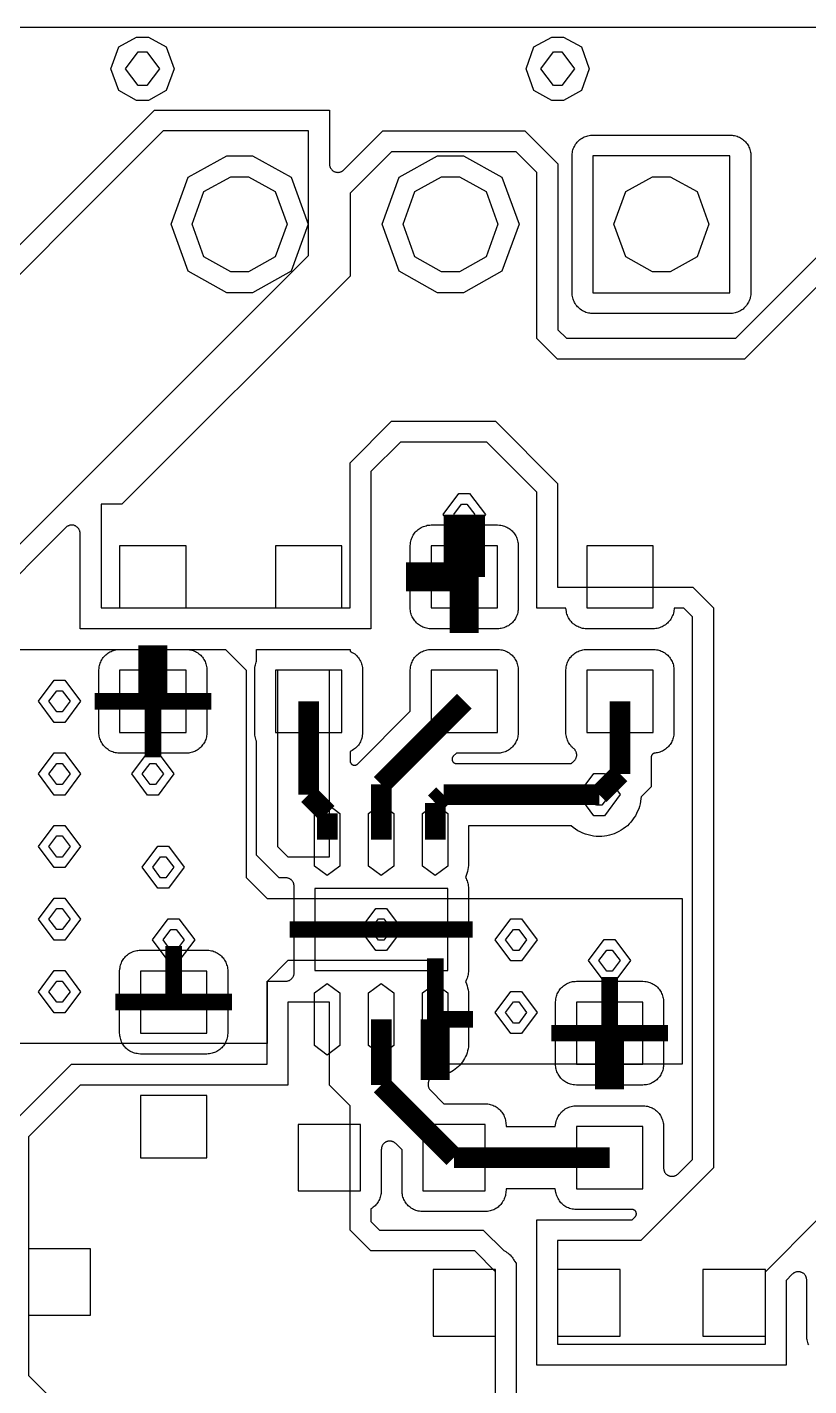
# Model space of a CAD drawing. Extents: x -0.15 to 4.85, y -1.33 to 3.4.
# Drawn here: x 2.898 to 3.269, y 2.052 to 2.697 of the extents above; entities that cross this region are included whole.
import ezdxf

# ---------------------------------------------------------------- set-up
doc = ezdxf.new("R2010")
doc.units = 0
doc.layers.get('0').update_dxf_attribs({"linetype": 'CONTINUOUS'})

msp = doc.modelspace()

# ---------------------------------------------------------------- linework, layer by layer
at = {"color": 0}
for points in [[(1.81903, 2.69688), (4.68501, 2.69688), (4.68501, 0.019677), (0.019705, 0.019677)], [(2.85022, 2.54925), (2.9585, 2.65753), (3.0414, 2.65753), (3.0414, 2.63199), (3.0414, 2.63165), (3.0414, 2.63139), (3.04146, 2.63117), (3.04151, 2.63094), (3.04162, 2.63068), (3.04168, 2.63046), (3.04179, 2.63025), (3.04189, 2.63003), (3.04206, 2.62981), (3.04217, 2.6296), (3.04233, 2.62943), (3.04249, 2.62921), (3.04265, 2.62906), (3.04288, 2.62889), (3.04303, 2.62872), (3.04325, 2.62861), (3.04347, 2.62846), (3.04368, 2.62835), (3.0439, 2.62829), (3.04413, 2.62818), (3.04439, 2.62813), (3.04461, 2.62807), (3.04488, 2.62801), (3.0451, 2.62801), (3.04536, 2.62797), (3.04558, 2.62797), (3.04586, 2.62801), (3.04607, 2.62801), (3.04635, 2.62807), (3.04656, 2.62818), (3.04678, 2.62824), (3.04704, 2.62835), (3.04726, 2.62846), (3.04749, 2.62857), (3.04764, 2.62867), (3.04786, 2.62883), (3.04808, 2.629), (3.04824, 2.62917), (3.06674, 2.64767), (3.13401, 2.64767), (3.14964, 2.63204), (3.14964, 2.55332), (3.15371, 2.54925), (3.23411, 2.54925), (3.34235, 2.65753)], [(3.34647, 2.64767), (3.23818, 2.53938), (3.14958, 2.53938), (3.13976, 2.54919), (3.13976, 2.62797), (3.12994, 2.63779), (3.07086, 2.63779), (3.07086, 2.63779), (3.05117, 2.6181), (3.05117, 2.57876), (2.94293, 2.47047), (2.93306, 2.47047), (2.93306, 2.42126), (3.05117, 2.42126), (3.05117, 2.49017), (3.07086, 2.50986), (3.12007, 2.50986), (3.14958, 2.48029), (3.14958, 2.43108), (3.21361, 2.43108), (3.22343, 2.42126), (3.22343, 2.15553), (3.18897, 2.12107), (3.14958, 2.12107), (3.14958, 2.07188), (3.24806, 2.07188), (3.24806, 2.10632), (3.27264, 2.1309)], [(2.88874, 2.17435), (2.91913, 2.20479), (3.01178, 2.20479), (3.01178, 2.24412), (3.02063, 2.24412), (3.0209, 2.24418), (3.02117, 2.24418), (3.02139, 2.24424), (3.02165, 2.24429), (3.02187, 2.24433), (3.02215, 2.24444), (3.02236, 2.24456), (3.02258, 2.24467), (3.02279, 2.24478), (3.02301, 2.24493), (3.02324, 2.2451), (3.02339, 2.24526), (3.02356, 2.24543), (3.02372, 2.24564), (3.02389, 2.24586), (3.02404, 2.24603), (3.02415, 2.24624), (3.02426, 2.24651), (3.02438, 2.24672), (3.02443, 2.24694), (3.02453, 2.24722), (3.02458, 2.24743), (3.02458, 2.24771), (3.02464, 2.24797), (3.02464, 2.24819), (3.02464, 2.24846), (3.02458, 2.24863), (3.02458, 2.24885), (3.02458, 2.249), (3.02458, 2.24917), (3.02458, 2.28824), (3.02458, 2.28839), (3.02458, 2.28861), (3.02458, 2.28878), (3.02464, 2.28893), (3.02464, 2.28921), (3.02464, 2.28947), (3.02458, 2.28975), (3.02453, 2.28997), (3.02447, 2.29024), (3.02443, 2.29046), (3.02438, 2.29072), (3.02426, 2.29094), (3.02415, 2.29117), (3.02399, 2.29138), (3.02389, 2.2916), (3.02372, 2.29181), (3.02356, 2.29197), (3.02339, 2.29214), (3.02318, 2.29236), (3.02296, 2.29246), (3.02279, 2.29263), (3.02258, 2.29274), (3.02231, 2.2929), (3.0221, 2.29294), (3.02187, 2.29306), (3.0216, 2.29311), (3.02139, 2.29317), (3.02111, 2.29322), (3.0209, 2.29322), (3.02063, 2.29328), (3.01753, 2.29328), (3.00685, 2.30396), (3.00685, 2.358), (3.00668, 2.35833), (3.00642, 2.35903), (3.00625, 2.35963), (3.00608, 2.36028), (3.00597, 2.36088), (3.00593, 2.36153), (3.00593, 2.36218), (3.00593, 2.39175), (3.00593, 2.39246), (3.00597, 2.3931), (3.00608, 2.39375), (3.00625, 2.39435), (3.00647, 2.395), (3.00668, 2.3956), (3.00685, 2.39597), (3.00685, 2.40163), (3.05122, 2.40163), (3.05122, 2.40081), (3.05221, 2.40021), (3.05285, 2.39983), (3.05335, 2.39944), (3.05383, 2.39907), (3.05432, 2.39858), (3.05469, 2.39815), (3.05514, 2.39767), (3.05546, 2.39711), (3.05583, 2.39657), (3.05611, 2.39603), (3.05638, 2.39543), (3.0566, 2.39483), (3.05676, 2.39424), (3.05692, 2.39364), (3.05703, 2.393), (3.05708, 2.39235), (3.05708, 2.39175), (3.05708, 2.36218), (3.05708, 2.36147), (3.05697, 2.36082), (3.05688, 2.36022), (3.05676, 2.35957), (3.05654, 2.35897), (3.05632, 2.35837), (3.05606, 2.35783), (3.05578, 2.35724), (3.0554, 2.35669), (3.05508, 2.35621), (3.05464, 2.35572), (3.05421, 2.35524), (3.05378, 2.35481), (3.05329, 2.35442), (3.05275, 2.35404), (3.05221, 2.35371), (3.05122, 2.35313), (3.05122, 2.34861), (3.05122, 2.34846), (3.05122, 2.34835), (3.05128, 2.34818), (3.05128, 2.34807), (3.05133, 2.34796), (3.05139, 2.34786), (3.05144, 2.34775), (3.0515, 2.34764), (3.05156, 2.34753), (3.05161, 2.34742), (3.05171, 2.34732), (3.05176, 2.34726), (3.05188, 2.34715), (3.05199, 2.34704), (3.05204, 2.34699), (3.05215, 2.34693), (3.05225, 2.34688), (3.05236, 2.34682), (3.05247, 2.34676), (3.05258, 2.34672), (3.05275, 2.34667), (3.05285, 2.34667), (3.05296, 2.34661), (3.05307, 2.34661), (3.05324, 2.34661), (3.05335, 2.34661), (3.05344, 2.34661), (3.05356, 2.34667), (3.05372, 2.34667), (3.05383, 2.34672), (3.05394, 2.34672), (3.05404, 2.34676), (3.05415, 2.34682), (3.05426, 2.34688), (3.05437, 2.34699), (3.05449, 2.34704), (3.05458, 2.3471), (3.05464, 2.34721), (3.07971, 2.37226), (3.07971, 2.39175), (3.07976, 2.39272), (3.07982, 2.39332), (3.07999, 2.39392), (3.08008, 2.39446), (3.08031, 2.39506), (3.08053, 2.3956), (3.08079, 2.39614), (3.08107, 2.39668), (3.08139, 2.39722), (3.08172, 2.39771), (3.0821, 2.39815), (3.08253, 2.39864), (3.08296, 2.39901), (3.0834, 2.3994), (3.08389, 2.39978), (3.08437, 2.4001), (3.08492, 2.40043), (3.08546, 2.40069), (3.086, 2.40092), (3.0866, 2.40114), (3.08719, 2.40129), (3.08774, 2.4014), (3.08833, 2.40151), (3.08899, 2.40157), (3.08958, 2.40157), (3.12106, 2.40157), (3.12203, 2.40151), (3.12262, 2.40146), (3.12322, 2.40135), (3.12382, 2.40118), (3.12436, 2.40103), (3.12496, 2.40081), (3.1255, 2.40054), (3.12604, 2.40026), (3.12653, 2.39994), (3.12701, 2.39956), (3.1275, 2.39918), (3.12794, 2.39881), (3.12837, 2.39836), (3.12875, 2.39788), (3.12914, 2.39739), (3.12946, 2.3969), (3.12974, 2.39636), (3.13, 2.39582), (3.13028, 2.39528), (3.13043, 2.39474), (3.1306, 2.39414), (3.13076, 2.39354), (3.13082, 2.39294), (3.13088, 2.39235), (3.13093, 2.39175), (3.13093, 2.36218), (3.13088, 2.36125), (3.13076, 2.36065), (3.13065, 2.36007), (3.13054, 2.35947), (3.13033, 2.35888), (3.13011, 2.35833), (3.12983, 2.35778), (3.12957, 2.35724), (3.12924, 2.35675), (3.12892, 2.35626), (3.12854, 2.35578), (3.1281, 2.35535), (3.12767, 2.3549), (3.12724, 2.35453), (3.12675, 2.35415), (3.12621, 2.35382), (3.12572, 2.3535), (3.12517, 2.35322), (3.12463, 2.35301), (3.12403, 2.35279), (3.12343, 2.35263), (3.12285, 2.35253), (3.12225, 2.35242), (3.12165, 2.35236), (3.12106, 2.35236), (3.10157, 2.35236), (3.10011, 2.35089), (3.1, 2.35074), (3.09994, 2.35068), (3.09983, 2.35057), (3.09978, 2.35046), (3.09972, 2.35035), (3.09968, 2.35024), (3.09963, 2.35014), (3.09963, 2.34997), (3.09957, 2.34986), (3.09957, 2.34975), (3.09951, 2.34965), (3.09951, 2.34949), (3.09951, 2.34938), (3.09951, 2.34926), (3.09957, 2.34915), (3.09957, 2.349), (3.09963, 2.34889), (3.09963, 2.34878), (3.09968, 2.34867), (3.09972, 2.34856), (3.09978, 2.34846), (3.09983, 2.34835), (3.09994, 2.34824), (3.1, 2.34813), (3.10011, 2.34807), (3.10017, 2.34796), (3.10028, 2.34792), (3.10038, 2.34781), (3.10049, 2.34775), (3.1006, 2.34769), (3.10071, 2.34764), (3.10082, 2.34758), (3.10092, 2.34753), (3.10103, 2.34753), (3.10114, 2.34747), (3.10131, 2.34747), (3.10142, 2.34747), (3.10151, 2.34742), (3.15604, 2.34742), (3.15632, 2.34769), (3.15653, 2.34792), (3.15681, 2.34813), (3.15707, 2.34835), (3.15729, 2.3485), (3.15746, 2.34867), (3.15761, 2.34889), (3.15778, 2.34906), (3.15794, 2.34926), (3.15806, 2.34949), (3.15815, 2.34969), (3.15826, 2.34992), (3.15838, 2.35014), (3.15843, 2.35035), (3.15849, 2.35062), (3.15854, 2.35083), (3.1586, 2.35111), (3.1586, 2.35133), (3.1586, 2.3516), (3.1586, 2.35182), (3.15854, 2.35208), (3.15854, 2.35231), (3.15849, 2.35257), (3.15838, 2.35279), (3.15832, 2.35301), (3.15821, 2.35322), (3.15811, 2.35344), (3.15794, 2.35367), (3.15783, 2.35388), (3.15767, 2.35404), (3.15751, 2.35426), (3.15735, 2.35442), (3.15713, 2.35458), (3.15664, 2.35501), (3.15621, 2.35544), (3.15578, 2.35594), (3.15539, 2.35643), (3.15507, 2.35692), (3.15474, 2.35746), (3.15447, 2.358), (3.15425, 2.3586), (3.15404, 2.35914), (3.15382, 2.35974), (3.15371, 2.36033), (3.1536, 2.36099), (3.15354, 2.36158), (3.15354, 2.36218), (3.15354, 2.39175), (3.1536, 2.39272), (3.15365, 2.39332), (3.15376, 2.39392), (3.15393, 2.39446), (3.1541, 2.39506), (3.15431, 2.3956), (3.15458, 2.39614), (3.15485, 2.39668), (3.15518, 2.39722), (3.15556, 2.39771), (3.15593, 2.39815), (3.15632, 2.39864), (3.15675, 2.39901), (3.15724, 2.3994), (3.15772, 2.39978), (3.15821, 2.4001), (3.15875, 2.40043), (3.15931, 2.40069), (3.15985, 2.40092), (3.16039, 2.40114), (3.16099, 2.40129), (3.16158, 2.4014), (3.16218, 2.40151), (3.16278, 2.40157), (3.16336, 2.40157), (3.19489, 2.40157), (3.19586, 2.40151), (3.19646, 2.40146), (3.19706, 2.40135), (3.1976, 2.40118), (3.19819, 2.40103), (3.19874, 2.40081), (3.19928, 2.40054), (3.19982, 2.40026), (3.20038, 2.39994), (3.20086, 2.39956), (3.20129, 2.39918), (3.20178, 2.39881), (3.20215, 2.39836), (3.2026, 2.39788), (3.20292, 2.39739), (3.20325, 2.3969), (3.20357, 2.39636), (3.20385, 2.39582), (3.20406, 2.39528), (3.20428, 2.39474), (3.20444, 2.39414), (3.20454, 2.39354), (3.20465, 2.39294), (3.20471, 2.39235), (3.20471, 2.39175), (3.20471, 2.36218), (3.20471, 2.36147), (3.20465, 2.36088), (3.20454, 2.36028), (3.20439, 2.35968), (3.20422, 2.35914), (3.204, 2.35854), (3.20379, 2.358), (3.20351, 2.35746), (3.20319, 2.35697), (3.20286, 2.35643), (3.20249, 2.356), (3.20211, 2.3555), (3.20167, 2.35507), (3.20124, 2.35469), (3.20075, 2.35431), (3.20026, 2.35393), (3.19978, 2.35367), (3.19924, 2.35333), (3.19868, 2.35313), (3.19808, 2.3529), (3.1975, 2.35274), (3.19694, 2.35257), (3.19635, 2.35247), (3.19576, 2.35242), (3.1956, 2.35236), (3.19549, 2.35236), (3.19538, 2.35231), (3.19521, 2.35225), (3.19511, 2.35225), (3.195, 2.35219), (3.19489, 2.35214), (3.19478, 2.35203), (3.19467, 2.35197), (3.19461, 2.35193), (3.19451, 2.35182), (3.1944, 2.35176), (3.19435, 2.35165), (3.19429, 2.35154), (3.19418, 2.35143), (3.19413, 2.35133), (3.19407, 2.35122), (3.19403, 2.35111), (3.19403, 2.351), (3.19397, 2.35089), (3.19392, 2.35074), (3.19392, 2.35062), (3.19392, 2.35051), (3.19392, 2.3504), (3.19392, 2.3364), (3.18914, 2.33164), (3.18908, 2.33087), (3.18886, 2.32951), (3.18865, 2.32832), (3.18838, 2.32712), (3.188, 2.32599), (3.18751, 2.32485), (3.18703, 2.32376), (3.18643, 2.32268), (3.18578, 2.32165), (3.18507, 2.32068), (3.18431, 2.31969), (3.1835, 2.31883), (3.18263, 2.31796), (3.18171, 2.31721), (3.18072, 2.31644), (3.17969, 2.31579), (3.17867, 2.31519), (3.17758, 2.31465), (3.17644, 2.31417), (3.17531, 2.31374), (3.17411, 2.3134), (3.17292, 2.31319), (3.17172, 2.31297), (3.17053, 2.31286), (3.16928, 2.31281), (3.16788, 2.31286), (3.16657, 2.31303), (3.16526, 2.31324), (3.16401, 2.31357), (3.16278, 2.31394), (3.16153, 2.31437), (3.16033, 2.31497), (3.15919, 2.31557), (3.15811, 2.31628), (3.15701, 2.31704), (3.15604, 2.3179), (3.10738, 2.3179), (3.10738, 2.30028), (3.10732, 2.29914), (3.10722, 2.29815), (3.10706, 2.29718), (3.10683, 2.29621), (3.10657, 2.29524), (3.10624, 2.29431), (3.10581, 2.29339), (3.10613, 2.29285), (3.1064, 2.29231), (3.10663, 2.29176), (3.10683, 2.29117), (3.107, 2.29063), (3.10711, 2.29003), (3.10722, 2.28943), (3.10726, 2.28883), (3.10726, 2.28818), (3.10726, 2.24922), (3.10726, 2.24857), (3.10722, 2.24797), (3.10711, 2.24738), (3.107, 2.24678), (3.10683, 2.24618), (3.10663, 2.24558), (3.1064, 2.24504), (3.10613, 2.2445), (3.10581, 2.24401), (3.10629, 2.24293), (3.10663, 2.24201), (3.10689, 2.24103), (3.10711, 2.24011), (3.10726, 2.23908), (3.10732, 2.2381), (3.10738, 2.23712), (3.10738, 2.2151), (3.10732, 2.21401), (3.10726, 2.21304), (3.10711, 2.21211), (3.10689, 2.21114), (3.10663, 2.21021), (3.10629, 2.20929), (3.10592, 2.20843), (3.10549, 2.20756), (3.10493, 2.20669), (3.10439, 2.20587), (3.10385, 2.20511), (3.10319, 2.20436), (3.1025, 2.20371), (3.10179, 2.20306), (3.10103, 2.2024), (3.10022, 2.20186), (3.0994, 2.20137), (3.09854, 2.20089), (3.09767, 2.2005), (3.09675, 2.20012), (3.09582, 2.19985), (3.0949, 2.19964), (3.09392, 2.19947), (3.09294, 2.19931), (3.09203, 2.19925), (3.09154, 2.19919), (3.09132, 2.19919), (3.0911, 2.19915), (3.09083, 2.19904), (3.09061, 2.19899), (3.0904, 2.19888), (3.09018, 2.19876), (3.08996, 2.19861), (3.08975, 2.1985), (3.08958, 2.19833), (3.08936, 2.19817), (3.08921, 2.19801), (3.08904, 2.19779), (3.08888, 2.19763), (3.08876, 2.19742), (3.08861, 2.19719), (3.0885, 2.19697), (3.08839, 2.19676), (3.08833, 2.19654), (3.08828, 2.19628), (3.08822, 2.19606), (3.08817, 2.19578), (3.08813, 2.19557), (3.08813, 2.19529), (3.08813, 2.19508), (3.08817, 2.19481), (3.08817, 2.19458), (3.08822, 2.19432), (3.08828, 2.1941), (3.08839, 2.19389), (3.08844, 2.19361), (3.08856, 2.1934), (3.08871, 2.19318), (3.08882, 2.19296), (3.08899, 2.19281), (3.08915, 2.19258), (3.08931, 2.19242), (3.09565, 2.18601), (3.11514, 2.18601), (3.11585, 2.18601), (3.11649, 2.18596), (3.11708, 2.18586), (3.11764, 2.18569), (3.11822, 2.18553), (3.11882, 2.18531), (3.11938, 2.1851), (3.11992, 2.18482), (3.1204, 2.1845), (3.12094, 2.18417), (3.12138, 2.18379), (3.12186, 2.18342), (3.12229, 2.18299), (3.12268, 2.18254), (3.12306, 2.18206), (3.12339, 2.18157), (3.12371, 2.18103), (3.12399, 2.18054), (3.12425, 2.17994), (3.12447, 2.1794), (3.12463, 2.17881), (3.12479, 2.17821), (3.1249, 2.17767), (3.12496, 2.17707), (3.12513, 2.17522), (3.14844, 2.17522), (3.14878, 2.17685), (3.14893, 2.17761), (3.1491, 2.17821), (3.14932, 2.17881), (3.14953, 2.1794), (3.14981, 2.17994), (3.15013, 2.18049), (3.15051, 2.18097), (3.15089, 2.18146), (3.15126, 2.18194), (3.15171, 2.18239), (3.15219, 2.18276), (3.15268, 2.18314), (3.15317, 2.18353), (3.15371, 2.18385), (3.15425, 2.18413), (3.15485, 2.18433), (3.15539, 2.18456), (3.15599, 2.18472), (3.15664, 2.18488), (3.15724, 2.18499), (3.15783, 2.18504), (3.15849, 2.18504), (3.18996, 2.18504), (3.19093, 2.18499), (3.19153, 2.18493), (3.19212, 2.18482), (3.19272, 2.18467), (3.19326, 2.18444), (3.19386, 2.18422), (3.1944, 2.18401), (3.19494, 2.18368), (3.19543, 2.18342), (3.19592, 2.18303), (3.1964, 2.18265), (3.19685, 2.18222), (3.19728, 2.18179), (3.19765, 2.18135), (3.19804, 2.18086), (3.19836, 2.18038), (3.19864, 2.17983), (3.1989, 2.17929), (3.19918, 2.17875), (3.19933, 2.17815), (3.1995, 2.17761), (3.19967, 2.17701), (3.19972, 2.17642), (3.19978, 2.17582), (3.19982, 2.17522), (3.19982, 2.15558), (3.19982, 2.15525), (3.19988, 2.15499), (3.19988, 2.15476), (3.19993, 2.1545), (3.20004, 2.15428), (3.2001, 2.15406), (3.20021, 2.15385), (3.20032, 2.15357), (3.20047, 2.15342), (3.20058, 2.15319), (3.20075, 2.15297), (3.20092, 2.15282), (3.20107, 2.15265), (3.20129, 2.15249), (3.20146, 2.15232), (3.20167, 2.15217), (3.20189, 2.15206), (3.20211, 2.15194), (3.20232, 2.15183), (3.20254, 2.15178), (3.20281, 2.15168), (3.20303, 2.15163), (3.20329, 2.15163), (3.20351, 2.15157), (3.20379, 2.15157), (3.204, 2.15157), (3.20428, 2.15157), (3.20449, 2.15163), (3.20476, 2.15168), (3.20499, 2.15174), (3.20519, 2.15183), (3.20547, 2.15189), (3.20568, 2.152), (3.2059, 2.15217), (3.20607, 2.15228), (3.20628, 2.15243), (3.2065, 2.1526), (3.20667, 2.15276), (3.21356, 2.1596), (3.21356, 2.41714), (3.20949, 2.42121), (3.20488, 2.42121), (3.2046, 2.41953), (3.20444, 2.41882), (3.20428, 2.41822), (3.20406, 2.41763), (3.20379, 2.41708), (3.20351, 2.41654), (3.20319, 2.416), (3.20286, 2.41546), (3.20249, 2.41497), (3.20206, 2.41453), (3.20161, 2.4141), (3.20118, 2.41367), (3.20069, 2.41329), (3.20015, 2.41296), (3.19961, 2.41264), (3.19907, 2.41236), (3.19853, 2.4121), (3.19793, 2.41188), (3.19733, 2.41171), (3.19674, 2.4116), (3.19614, 2.4115), (3.19549, 2.41144), (3.19489, 2.41139), (3.16336, 2.41139), (3.16261, 2.41144), (3.16201, 2.4115), (3.16142, 2.4116), (3.16082, 2.41176), (3.16022, 2.41193), (3.15962, 2.41215), (3.15908, 2.41242), (3.15854, 2.41269), (3.158, 2.41301), (3.15751, 2.41339), (3.15701, 2.41378), (3.15653, 2.41415), (3.1561, 2.41464), (3.15572, 2.41507), (3.15533, 2.41557), (3.15501, 2.41611), (3.15468, 2.41665), (3.15442, 2.41719), (3.15419, 2.41779), (3.15399, 2.41833), (3.15382, 2.41893), (3.15371, 2.41953), (3.15339, 2.42121), (3.13971, 2.42121), (3.13971, 2.47622), (3.116, 2.49993), (3.07499, 2.49993), (3.06104, 2.48604), (3.06104, 2.41139), (2.92319, 2.41139), (2.92319, 2.45658), (2.92319, 2.4569), (2.92314, 2.45718), (2.92308, 2.45739), (2.92303, 2.45767), (2.92297, 2.45787), (2.92286, 2.4581), (2.92275, 2.45832), (2.92264, 2.45853), (2.92254, 2.45875), (2.92237, 2.45897), (2.92226, 2.45918), (2.92204, 2.45935), (2.92189, 2.45951), (2.92172, 2.45967), (2.9215, 2.45983), (2.92135, 2.45994), (2.92113, 2.46011), (2.9209, 2.46021), (2.92064, 2.46032), (2.92042, 2.46038), (2.92021, 2.46049), (2.91993, 2.46054), (2.91972, 2.46054), (2.91944, 2.4606), (2.91922, 2.4606), (2.91896, 2.4606), (2.91874, 2.4606), (2.91847, 2.46054), (2.91825, 2.46049), (2.91799, 2.46043), (2.91776, 2.46032), (2.91754, 2.46026), (2.91733, 2.46017), (2.91711, 2.46006), (2.91689, 2.45989), (2.91668, 2.45972), (2.91651, 2.45961), (2.91635, 2.4594), (2.8781, 2.42121)], [(3.26868, 2.0716), (3.2684, 2.07214), (3.26818, 2.07274), (3.26803, 2.07333), (3.26786, 2.07393), (3.26781, 2.07453), (3.26775, 2.07518), (3.26769, 2.07578), (3.26769, 2.10231), (3.26769, 2.10263), (3.26764, 2.10285), (3.26764, 2.10313), (3.26753, 2.10333), (3.26749, 2.10361), (3.26743, 2.10382), (3.26732, 2.10404), (3.26721, 2.10426), (3.26704, 2.10447), (3.26694, 2.10469), (3.26678, 2.10486), (3.26661, 2.10507), (3.26644, 2.10524), (3.26624, 2.1054), (3.26607, 2.10556), (3.26585, 2.10567), (3.26564, 2.10578), (3.26542, 2.10594), (3.26521, 2.106), (3.26493, 2.1061), (3.26471, 2.10615), (3.2645, 2.10621), (3.26422, 2.10626), (3.26401, 2.10626), (3.26374, 2.10632), (3.26351, 2.10632), (3.26325, 2.10626), (3.26303, 2.10626), (3.26276, 2.10621), (3.26254, 2.10615), (3.26232, 2.10604), (3.26206, 2.10594), (3.26183, 2.10583), (3.26163, 2.10572), (3.2614, 2.10561), (3.26124, 2.10544), (3.26103, 2.10529), (3.26086, 2.10513), (3.25793, 2.10219), (3.25793, 2.06194), (3.13971, 2.06194), (3.13971, 2.13094), (3.18485, 2.13094), (3.18632, 2.13242), (3.18643, 2.13253), (3.18649, 2.13264), (3.18658, 2.13268), (3.18664, 2.13279), (3.18669, 2.1329), (3.18675, 2.13301), (3.18681, 2.13318), (3.18681, 2.13328), (3.18686, 2.13339), (3.18686, 2.1335), (3.18692, 2.13361), (3.18692, 2.13378), (3.18692, 2.13388), (3.18692, 2.13399), (3.18686, 2.1341), (3.18686, 2.13426), (3.18681, 2.13438), (3.18681, 2.13447), (3.18675, 2.13458), (3.18669, 2.13469), (3.18664, 2.13481), (3.18658, 2.13492), (3.18649, 2.13501), (3.18643, 2.13513), (3.18632, 2.13518), (3.18626, 2.13529), (3.18615, 2.13535), (3.18604, 2.13546), (3.18593, 2.13551), (3.18583, 2.13556), (3.18572, 2.13561), (3.18561, 2.13567), (3.1855, 2.13572), (3.18539, 2.13578), (3.18529, 2.13578), (3.18512, 2.13578), (3.18501, 2.13583), (3.1849, 2.13583), (3.15849, 2.13583), (3.15767, 2.13583), (3.15707, 2.13594), (3.15647, 2.13606), (3.15583, 2.13615), (3.15528, 2.13638), (3.15468, 2.1366), (3.1541, 2.13681), (3.15354, 2.13714), (3.15306, 2.13746), (3.15251, 2.13779), (3.15203, 2.13817), (3.1516, 2.1386), (3.15117, 2.13903), (3.15078, 2.13953), (3.1504, 2.14001), (3.15007, 2.14056), (3.14975, 2.1411), (3.14947, 2.14164), (3.14926, 2.14224), (3.14904, 2.14278), (3.14889, 2.14337), (3.14878, 2.14397), (3.14844, 2.14565), (3.12513, 2.14565), (3.12496, 2.14381), (3.1249, 2.1431), (3.12479, 2.1425), (3.12463, 2.14196), (3.12442, 2.14136), (3.12419, 2.14082), (3.12399, 2.14028), (3.12365, 2.13974), (3.12333, 2.13919), (3.123, 2.13871), (3.12262, 2.13828), (3.12219, 2.13779), (3.12175, 2.1374), (3.12132, 2.13697), (3.12083, 2.13665), (3.12035, 2.13632), (3.11981, 2.136), (3.11926, 2.13572), (3.11872, 2.13551), (3.11813, 2.13529), (3.11753, 2.13513), (3.11699, 2.13501), (3.11639, 2.13492), (3.11579, 2.13486), (3.11514, 2.13486), (3.08562, 2.13486), (3.08465, 2.13486), (3.08406, 2.13496), (3.08346, 2.13507), (3.08292, 2.13524), (3.08232, 2.1354), (3.08176, 2.13561), (3.08118, 2.13589), (3.08068, 2.13615), (3.08014, 2.13649), (3.07965, 2.13686), (3.07922, 2.13725), (3.07874, 2.13762), (3.07835, 2.13806), (3.07792, 2.13854), (3.0776, 2.13903), (3.07726, 2.13953), (3.07694, 2.14007), (3.07667, 2.14061), (3.07646, 2.14115), (3.07624, 2.14169), (3.07607, 2.14229), (3.07597, 2.14289), (3.07586, 2.14349), (3.07581, 2.14408), (3.07581, 2.14468), (3.07581, 2.16415), (3.07282, 2.16714), (3.07254, 2.16736), (3.07239, 2.16751), (3.07217, 2.16763), (3.07194, 2.16779), (3.07174, 2.1679), (3.07151, 2.168), (3.07131, 2.16806), (3.07103, 2.16817), (3.07081, 2.16822), (3.07054, 2.16828), (3.07032, 2.16828), (3.07006, 2.16828), (3.06983, 2.16828), (3.06957, 2.16828), (3.06935, 2.16822), (3.06907, 2.16822), (3.06886, 2.16817), (3.06864, 2.16806), (3.06838, 2.16794), (3.06815, 2.1679), (3.06793, 2.16774), (3.06772, 2.16763), (3.06756, 2.16746), (3.06733, 2.16736), (3.06718, 2.16714), (3.06701, 2.16697), (3.06685, 2.16681), (3.06669, 2.1666), (3.06653, 2.16638), (3.06642, 2.16617), (3.06631, 2.16594), (3.06619, 2.16572), (3.06614, 2.16551), (3.0661, 2.16529), (3.06604, 2.16503), (3.06599, 2.16481), (3.06599, 2.16453), (3.06593, 2.16432), (3.06593, 2.14468), (3.06593, 2.14408), (3.06587, 2.14349), (3.06576, 2.14289), (3.06565, 2.14229), (3.0655, 2.14169), (3.06528, 2.14115), (3.06506, 2.14061), (3.06479, 2.14007), (3.06446, 2.13953), (3.06414, 2.13903), (3.06382, 2.13854), (3.06338, 2.13806), (3.063, 2.13762), (3.06251, 2.13725), (3.06208, 2.13686), (3.06158, 2.13649), (3.06104, 2.13615), (3.06104, 2.13008), (3.06511, 2.12601), (3.11432, 2.12601), (3.12408, 2.11631), (3.12436, 2.11614), (3.12501, 2.11582), (3.12556, 2.11543), (3.1261, 2.11506), (3.12658, 2.11468), (3.12707, 2.11424), (3.1275, 2.11375), (3.12794, 2.11321), (3.12832, 2.11272), (3.12864, 2.11212), (3.12897, 2.11158), (3.12908, 2.11125), (3.12994, 2.11039), (3.12994, 2.03329)]]:
    msp.add_lwpolyline(points, dxfattribs=at)
for points in [[(2.95275, 2.69215), (2.95553, 2.69215), (2.96399, 2.68749), (2.96774, 2.67718), (2.96399, 2.66686), (2.95553, 2.66215), (2.95275, 2.66215), (2.94993, 2.66215), (2.94147, 2.66686), (2.93772, 2.67718), (2.94147, 2.68749), (2.94993, 2.69215), (2.95275, 2.69215)], [(3.14958, 2.69215), (3.15236, 2.69215), (3.16082, 2.68749), (3.16456, 2.67718), (3.16082, 2.66686), (3.15236, 2.66215), (3.14958, 2.66215), (3.14676, 2.66215), (3.13836, 2.66686), (3.13461, 2.67718), (3.13836, 2.68749), (3.14676, 2.69215), (3.14958, 2.69215)], [(3.03147, 2.64767), (2.96257, 2.64767), (2.85433, 2.53938), (2.61813, 2.53938), (2.57874, 2.57876), (2.44093, 2.57876), (2.42124, 2.55907), (2.42124, 2.45078), (2.44093, 2.43108), (2.87403, 2.43108), (3.03147, 2.58858), (3.03147, 2.64767)], [(3.15647, 2.63583), (3.15653, 2.63681), (3.15658, 2.6374), (3.15669, 2.638), (3.15686, 2.6386), (3.15701, 2.63914), (3.15729, 2.63974), (3.15751, 2.64028), (3.15783, 2.64082), (3.15811, 2.64132), (3.15849, 2.64181), (3.15886, 2.64229), (3.15925, 2.64272), (3.15968, 2.64315), (3.16017, 2.64354), (3.16065, 2.64392), (3.16114, 2.64424), (3.16168, 2.64451), (3.16222, 2.64479), (3.16278, 2.64506), (3.16336, 2.64522), (3.16392, 2.64537), (3.16451, 2.64554), (3.1651, 2.6456), (3.16569, 2.64565), (3.16629, 2.64571), (3.23129, 2.64571), (3.23226, 2.64565), (3.23286, 2.64554), (3.23346, 2.64543), (3.23406, 2.64533), (3.23465, 2.64511), (3.23519, 2.64489), (3.23574, 2.64462), (3.23628, 2.64435), (3.23678, 2.64403), (3.23726, 2.64369), (3.23775, 2.64332), (3.23818, 2.64289), (3.23861, 2.64246), (3.239, 2.64201), (3.23938, 2.64153), (3.23971, 2.64099), (3.24003, 2.6405), (3.24031, 2.63996), (3.24051, 2.63942), (3.24074, 2.63882), (3.2409, 2.63822), (3.241, 2.63762), (3.24111, 2.63703), (3.24117, 2.63643), (3.24117, 2.63583), (3.24117, 2.57083), (3.24111, 2.56986), (3.24106, 2.56926), (3.24094, 2.56867), (3.24079, 2.56813), (3.24057, 2.56753), (3.24035, 2.56699), (3.24014, 2.56644), (3.23981, 2.5659), (3.23949, 2.56536), (3.23917, 2.56488), (3.23878, 2.56443), (3.23835, 2.56394), (3.23792, 2.56357), (3.23747, 2.56314), (3.23699, 2.56281), (3.2365, 2.56249), (3.23596, 2.56215), (3.23542, 2.56189), (3.23487, 2.56167), (3.23428, 2.56146), (3.23374, 2.56129), (3.23314, 2.56118), (3.23254, 2.56107), (3.23194, 2.56101), (3.23129, 2.56101), (3.16629, 2.56101), (3.16537, 2.56101), (3.16478, 2.56113), (3.16418, 2.56124), (3.16358, 2.5614), (3.16299, 2.56156), (3.16244, 2.56178), (3.1619, 2.56204), (3.16136, 2.56232), (3.16087, 2.56264), (3.16033, 2.56303), (3.15989, 2.5634), (3.15946, 2.56378), (3.15903, 2.56422), (3.15865, 2.56471), (3.15826, 2.56519), (3.15794, 2.56568), (3.15761, 2.56622), (3.15735, 2.56676), (3.15713, 2.56731), (3.15692, 2.56785), (3.15675, 2.56844), (3.15664, 2.56904), (3.15653, 2.56964), (3.15647, 2.57024), (3.15647, 2.57083), (3.15647, 2.63583)], [(2.99882, 2.63583), (3.00489, 2.63583), (3.02318, 2.62569), (3.03132, 2.60333), (3.02318, 2.58104), (3.00489, 2.57083), (2.99882, 2.57083), (2.99268, 2.57083), (2.9744, 2.58104), (2.96626, 2.60333), (2.9744, 2.62569), (2.99268, 2.63583), (2.99882, 2.63583)], [(3.09881, 2.63583), (3.10489, 2.63583), (3.12317, 2.62569), (3.13131, 2.60333), (3.12317, 2.58104), (3.10489, 2.57083), (3.09881, 2.57083), (3.09268, 2.57083), (3.07444, 2.58104), (3.06631, 2.60333), (3.07444, 2.62569), (3.09268, 2.63583), (3.09881, 2.63583)], [(3.23129, 2.63583), (3.16629, 2.63583), (3.16629, 2.57083), (3.23129, 2.57083), (3.23129, 2.63583)], [(3.10532, 2.47557), (3.10781, 2.47557), (3.11531, 2.46558), (3.10781, 2.45556), (3.10532, 2.45556), (3.10276, 2.45556), (3.09528, 2.46558), (3.10276, 2.47557), (3.10532, 2.47557)], [(3.07971, 2.45078), (3.07976, 2.45175), (3.07982, 2.45235), (3.07999, 2.45294), (3.08008, 2.45354), (3.08031, 2.45408), (3.08053, 2.45468), (3.08079, 2.45522), (3.08107, 2.45576), (3.08139, 2.45625), (3.08172, 2.45674), (3.0821, 2.45724), (3.08253, 2.45767), (3.08296, 2.4581), (3.0834, 2.45847), (3.08389, 2.45886), (3.08437, 2.45918), (3.08492, 2.45946), (3.08546, 2.45972), (3.086, 2.46), (3.0866, 2.46017), (3.08719, 2.46032), (3.08774, 2.46049), (3.08833, 2.46054), (3.08899, 2.4606), (3.08958, 2.46065), (3.12106, 2.46065), (3.12203, 2.4606), (3.12262, 2.46049), (3.12322, 2.46038), (3.12382, 2.46026), (3.12436, 2.46006), (3.12496, 2.45983), (3.1255, 2.45957), (3.12604, 2.45929), (3.12653, 2.45897), (3.12701, 2.45864), (3.1275, 2.45826), (3.12794, 2.45783), (3.12837, 2.45739), (3.12875, 2.45696), (3.12914, 2.45647), (3.12946, 2.45593), (3.12974, 2.45544), (3.13, 2.4549), (3.13028, 2.45436), (3.13043, 2.45376), (3.1306, 2.45317), (3.13076, 2.45257), (3.13082, 2.45197), (3.13088, 2.45137), (3.13093, 2.45078), (3.13093, 2.42126), (3.13088, 2.42028), (3.13076, 2.41968), (3.13065, 2.4191), (3.13054, 2.4185), (3.13033, 2.41794), (3.13011, 2.41736), (3.12983, 2.41681), (3.12957, 2.41632), (3.12924, 2.41578), (3.12892, 2.41529), (3.12854, 2.41481), (3.1281, 2.41438), (3.12767, 2.41393), (3.12724, 2.41356), (3.12675, 2.41324), (3.12621, 2.41285), (3.12572, 2.41258), (3.12517, 2.41231), (3.12463, 2.4121), (3.12403, 2.41188), (3.12343, 2.41171), (3.12285, 2.41156), (3.12225, 2.4115), (3.12165, 2.41144), (3.12106, 2.41139), (3.08958, 2.41139), (3.08861, 2.41144), (3.08801, 2.41156), (3.08742, 2.41165), (3.08682, 2.41182), (3.08628, 2.41199), (3.08568, 2.41219), (3.08514, 2.41247), (3.0846, 2.41274), (3.0841, 2.41307), (3.08361, 2.41339), (3.08313, 2.41378), (3.08269, 2.41421), (3.08226, 2.41464), (3.08188, 2.41513), (3.0815, 2.41557), (3.08118, 2.41611), (3.0809, 2.4166), (3.08062, 2.41714), (3.08036, 2.41774), (3.08019, 2.41828), (3.08003, 2.41887), (3.07988, 2.41947), (3.07982, 2.42007), (3.07971, 2.42067), (3.07971, 2.42126), (3.07971, 2.45078)], [(2.97343, 2.42126), (2.97343, 2.45078), (2.9419, 2.45078), (2.9419, 2.42126), (2.97343, 2.42126)], [(3.01575, 2.45078), (3.01575, 2.42126), (3.04726, 2.42126), (3.04726, 2.45078), (3.01575, 2.45078)], [(3.08958, 2.45078), (3.08958, 2.42126), (3.12106, 2.42126), (3.12106, 2.45078), (3.08958, 2.45078)], [(3.16336, 2.45078), (3.16336, 2.42126), (3.19489, 2.42126), (3.19489, 2.45078), (3.16336, 2.45078)], [(2.83465, 2.40157), (2.99214, 2.40157), (3.00196, 2.39175), (3.00196, 2.29333), (3.01183, 2.28346), (3.20867, 2.28346), (3.20867, 2.20474), (3.09056, 2.20474), (3.09056, 2.25394), (3.02165, 2.25394), (3.01183, 2.24407), (3.01183, 2.21456), (2.83465, 2.21456), (2.83465, 2.40157)], [(2.93208, 2.39175), (2.93214, 2.39272), (2.93219, 2.39332), (2.93231, 2.39392), (2.93246, 2.39446), (2.93263, 2.39506), (2.9329, 2.3956), (2.93311, 2.39614), (2.93344, 2.39668), (2.93371, 2.39722), (2.9341, 2.39771), (2.93447, 2.39815), (2.93485, 2.39864), (2.93535, 2.39901), (2.93578, 2.3994), (2.93626, 2.39978), (2.93675, 2.4001), (2.93729, 2.40043), (2.93783, 2.40069), (2.93838, 2.40092), (2.93897, 2.40114), (2.93951, 2.40129), (2.94011, 2.4014), (2.94071, 2.40151), (2.94131, 2.40157), (2.9419, 2.40157), (2.97343, 2.40157), (2.9744, 2.40151), (2.975, 2.40146), (2.9756, 2.40135), (2.97619, 2.40118), (2.97674, 2.40103), (2.97733, 2.40081), (2.97787, 2.40054), (2.97836, 2.40026), (2.9789, 2.39994), (2.97939, 2.39956), (2.97989, 2.39918), (2.98032, 2.39881), (2.98075, 2.39836), (2.98113, 2.39788), (2.98146, 2.39739), (2.98183, 2.3969), (2.98211, 2.39636), (2.98238, 2.39582), (2.9826, 2.39528), (2.98281, 2.39474), (2.98297, 2.39414), (2.98308, 2.39354), (2.98319, 2.39294), (2.98325, 2.39235), (2.98331, 2.39175), (2.98331, 2.36218), (2.98325, 2.36125), (2.98314, 2.36065), (2.98303, 2.36007), (2.98286, 2.35947), (2.98271, 2.35888), (2.98249, 2.35833), (2.98222, 2.35778), (2.98194, 2.35724), (2.98163, 2.35675), (2.98124, 2.35626), (2.98086, 2.35578), (2.98049, 2.35535), (2.98004, 2.3549), (2.97956, 2.35453), (2.97912, 2.35415), (2.97858, 2.35382), (2.9781, 2.3535), (2.97756, 2.35322), (2.97696, 2.35301), (2.97642, 2.35279), (2.97582, 2.35263), (2.97522, 2.35253), (2.97463, 2.35242), (2.97403, 2.35236), (2.97343, 2.35236), (2.9419, 2.35236), (2.94099, 2.35242), (2.94039, 2.35247), (2.93979, 2.35257), (2.93919, 2.35274), (2.9386, 2.35296), (2.93806, 2.35317), (2.93751, 2.35339), (2.93697, 2.35371), (2.93649, 2.35404), (2.93599, 2.35436), (2.9355, 2.35475), (2.93507, 2.35518), (2.93464, 2.35561), (2.93425, 2.35604), (2.93387, 2.35654), (2.93356, 2.35703), (2.93322, 2.35757), (2.93296, 2.35811), (2.93274, 2.35865), (2.93251, 2.35925), (2.93236, 2.35979), (2.93225, 2.36039), (2.93214, 2.36099), (2.93208, 2.36158), (2.93208, 2.36218), (2.93208, 2.39175)], [(2.91336, 2.38697), (2.91586, 2.38697), (2.92335, 2.37699), (2.91586, 2.36696), (2.91336, 2.36696), (2.91087, 2.36696), (2.90339, 2.37699), (2.91087, 2.38697), (2.91336, 2.38697)], [(2.97343, 2.36218), (2.97343, 2.39175), (2.9419, 2.39175), (2.9419, 2.36218), (2.97343, 2.36218)], [(3.01575, 2.39175), (3.01575, 2.36218), (3.04726, 2.36218), (3.04726, 2.39175), (3.01575, 2.39175)], [(3.01672, 2.39175), (3.01672, 2.30808), (3.02165, 2.30315), (3.04135, 2.30315), (3.04135, 2.39175), (3.01672, 2.39175)], [(3.08958, 2.39175), (3.08958, 2.36218), (3.12106, 2.36218), (3.12106, 2.39175), (3.08958, 2.39175)], [(3.16336, 2.39175), (3.16336, 2.36218), (3.19489, 2.36218), (3.19489, 2.39175), (3.16336, 2.39175)], [(2.91336, 2.35253), (2.91586, 2.35253), (2.92335, 2.34254), (2.91586, 2.3325), (2.91336, 2.3325), (2.91087, 2.3325), (2.90339, 2.34254), (2.91087, 2.35253), (2.91336, 2.35253)], [(2.95769, 2.35253), (2.96014, 2.35253), (2.96763, 2.34254), (2.96014, 2.3325), (2.95769, 2.3325), (2.95514, 2.3325), (2.94765, 2.34254), (2.95514, 2.35253), (2.95769, 2.35253)], [(3.16928, 2.34271), (3.17178, 2.34271), (3.17926, 2.33272), (3.17178, 2.32268), (3.16928, 2.32268), (3.16674, 2.32268), (3.15925, 2.33272), (3.16674, 2.34271), (3.16928, 2.34271)], [(3.03435, 2.32231), (3.03435, 2.32382), (3.04032, 2.32832), (3.04635, 2.32382), (3.04635, 2.32231), (3.04635, 2.30028), (3.04635, 2.29881), (3.04032, 2.29431), (3.03435, 2.29881), (3.03435, 2.30028), (3.03435, 2.32231)], [(3.05996, 2.32231), (3.05996, 2.32382), (3.06593, 2.32832), (3.07194, 2.32382), (3.07194, 2.32231), (3.07194, 2.30028), (3.07194, 2.29881), (3.06593, 2.29431), (3.05996, 2.29881), (3.05996, 2.30028), (3.05996, 2.32231)], [(3.08551, 2.32231), (3.08551, 2.32382), (3.09154, 2.32832), (3.09756, 2.32382), (3.09756, 2.32231), (3.09756, 2.30028), (3.09756, 2.29881), (3.09154, 2.29431), (3.08551, 2.29881), (3.08551, 2.30028), (3.08551, 2.32231)], [(2.91336, 2.31807), (2.91586, 2.31807), (2.92335, 2.30808), (2.91586, 2.29806), (2.91336, 2.29806), (2.91087, 2.29806), (2.90339, 2.30808), (2.91087, 2.31807), (2.91336, 2.31807)], [(2.96257, 2.30825), (2.96507, 2.30825), (2.97256, 2.29826), (2.96507, 2.28824), (2.96257, 2.28824), (2.96008, 2.28824), (2.9526, 2.29826), (2.96008, 2.30825), (2.96257, 2.30825)], [(2.91336, 2.28363), (2.91586, 2.28363), (2.92335, 2.27364), (2.91586, 2.2636), (2.91336, 2.2636), (2.91087, 2.2636), (2.90339, 2.27364), (2.91087, 2.28363), (2.91336, 2.28363)], [(3.03446, 2.24922), (3.09744, 2.24922), (3.09744, 2.28818), (3.03446, 2.28818), (3.03446, 2.24922)], [(3.06593, 2.27868), (3.06843, 2.27868), (3.07592, 2.26869), (3.06843, 2.25872), (3.06593, 2.25872), (3.06343, 2.25872), (3.05594, 2.26869), (3.06343, 2.27868), (3.06593, 2.27868)], [(2.96751, 2.27381), (2.97001, 2.27381), (2.9775, 2.26382), (2.97001, 2.25378), (2.96751, 2.25378), (2.96496, 2.25378), (2.95747, 2.26382), (2.96496, 2.27381), (2.96751, 2.27381)], [(3.12994, 2.27381), (3.13239, 2.27381), (3.13988, 2.26382), (3.13239, 2.25378), (3.12994, 2.25378), (3.1274, 2.25378), (3.11992, 2.26382), (3.1274, 2.27381), (3.12994, 2.27381)], [(3.17422, 2.26393), (3.17671, 2.26393), (3.18419, 2.25394), (3.17671, 2.24396), (3.17422, 2.24396), (3.17167, 2.24396), (3.16418, 2.25394), (3.17167, 2.26393), (3.17422, 2.26393)], [(2.9419, 2.249), (2.94196, 2.24999), (2.94207, 2.25058), (2.94218, 2.25118), (2.94229, 2.25178), (2.9425, 2.25232), (2.94272, 2.25292), (2.94299, 2.25346), (2.94326, 2.254), (2.94358, 2.25449), (2.94392, 2.25497), (2.94429, 2.25546), (2.94472, 2.2559), (2.94517, 2.25633), (2.9456, 2.25671), (2.94608, 2.25708), (2.94662, 2.25742), (2.94711, 2.25768), (2.94765, 2.25796), (2.94825, 2.25822), (2.94879, 2.25839), (2.94939, 2.25856), (2.94999, 2.25872), (2.95058, 2.25878), (2.95118, 2.25882), (2.95178, 2.25888), (2.98325, 2.25888), (2.98422, 2.25882), (2.98482, 2.25872), (2.98542, 2.25861), (2.98601, 2.2585), (2.98661, 2.25828), (2.98715, 2.25807), (2.98769, 2.25779), (2.98824, 2.25753), (2.98872, 2.25719), (2.98921, 2.25687), (2.98971, 2.25649), (2.99014, 2.25606), (2.99057, 2.25562), (2.99094, 2.25519), (2.99133, 2.25471), (2.99165, 2.25417), (2.99199, 2.25367), (2.99219, 2.25313), (2.99247, 2.25258), (2.99264, 2.25199), (2.99285, 2.25139), (2.99296, 2.25079), (2.99307, 2.25019), (2.99313, 2.2496), (2.99313, 2.249), (2.99313, 2.21949), (2.99307, 2.21851), (2.99301, 2.21792), (2.9929, 2.21732), (2.99274, 2.21672), (2.99253, 2.21618), (2.99231, 2.21558), (2.99208, 2.21504), (2.99176, 2.2145), (2.99144, 2.21401), (2.99111, 2.21353), (2.99074, 2.21304), (2.99031, 2.2126), (2.98986, 2.21217), (2.98943, 2.21179), (2.98894, 2.2114), (2.98846, 2.21108), (2.98792, 2.21081), (2.98738, 2.21054), (2.98683, 2.21032), (2.98624, 2.21011), (2.98569, 2.20994), (2.9851, 2.20978), (2.9845, 2.20972), (2.9839, 2.20967), (2.98325, 2.20961), (2.95178, 2.20961), (2.95081, 2.20967), (2.95021, 2.20978), (2.94961, 2.20989), (2.94901, 2.21006), (2.94847, 2.21021), (2.94787, 2.21043), (2.94733, 2.21071), (2.94679, 2.21097), (2.94631, 2.21131), (2.94581, 2.21163), (2.94532, 2.212), (2.94489, 2.21244), (2.94446, 2.21287), (2.94407, 2.21331), (2.94369, 2.21379), (2.94338, 2.21433), (2.9431, 2.21482), (2.94283, 2.21538), (2.94256, 2.21597), (2.94239, 2.21651), (2.94224, 2.21711), (2.94207, 2.21771), (2.94201, 2.21829), (2.94196, 2.21889), (2.9419, 2.21949), (2.9419, 2.249)], [(2.91336, 2.24917), (2.91586, 2.24917), (2.92335, 2.23918), (2.91586, 2.22915), (2.91336, 2.22915), (2.91087, 2.22915), (2.90339, 2.23918), (2.91087, 2.24917), (2.91336, 2.24917)], [(2.95178, 2.249), (2.95178, 2.21949), (2.98325, 2.21949), (2.98325, 2.249), (2.95178, 2.249)], [(3.14861, 2.23425), (3.14867, 2.23522), (3.14872, 2.23582), (3.14883, 2.23642), (3.14899, 2.23701), (3.14921, 2.23756), (3.14943, 2.23815), (3.14964, 2.23869), (3.14997, 2.23918), (3.15029, 2.23972), (3.15063, 2.24022), (3.151, 2.24071), (3.15143, 2.24114), (3.15186, 2.24157), (3.15231, 2.24196), (3.15279, 2.24228), (3.15328, 2.24265), (3.15382, 2.24293), (3.15436, 2.24319), (3.1549, 2.24342), (3.1555, 2.24364), (3.1561, 2.24379), (3.15664, 2.24396), (3.15724, 2.24401), (3.15783, 2.24407), (3.15849, 2.24412), (3.18996, 2.24412), (3.19093, 2.24407), (3.19153, 2.24396), (3.19212, 2.24385), (3.19272, 2.24369), (3.19326, 2.24353), (3.19386, 2.24331), (3.1944, 2.24304), (3.19494, 2.24276), (3.19543, 2.24244), (3.19592, 2.24211), (3.1964, 2.24174), (3.19685, 2.24131), (3.19728, 2.24086), (3.19765, 2.24038), (3.19804, 2.23994), (3.19836, 2.2394), (3.19864, 2.23892), (3.1989, 2.23837), (3.19918, 2.23778), (3.19933, 2.23724), (3.1995, 2.23664), (3.19967, 2.23604), (3.19972, 2.23544), (3.19978, 2.23485), (3.19982, 2.23425), (3.19982, 2.20474), (3.19978, 2.20376), (3.19967, 2.20317), (3.19956, 2.20257), (3.19944, 2.20197), (3.19924, 2.20143), (3.19901, 2.20083), (3.19874, 2.20029), (3.19847, 2.19975), (3.19814, 2.19925), (3.19782, 2.19876), (3.19744, 2.19828), (3.197, 2.19785), (3.19657, 2.19742), (3.19614, 2.19703), (3.19565, 2.19665), (3.19511, 2.19632), (3.19461, 2.19606), (3.19407, 2.19578), (3.19347, 2.19551), (3.19293, 2.19535), (3.19233, 2.19518), (3.19174, 2.19503), (3.19114, 2.19497), (3.19056, 2.19492), (3.18996, 2.19486), (3.15849, 2.19486), (3.15751, 2.19492), (3.15692, 2.19503), (3.15632, 2.19514), (3.15572, 2.19524), (3.15513, 2.19546), (3.15458, 2.19568), (3.15404, 2.19594), (3.1535, 2.19622), (3.153, 2.19654), (3.15251, 2.19688), (3.15203, 2.19725), (3.1516, 2.19768), (3.15117, 2.19811), (3.15078, 2.19856), (3.1504, 2.19904), (3.15007, 2.19958), (3.14975, 2.20007), (3.14953, 2.20061), (3.14926, 2.20115), (3.1491, 2.20175), (3.14889, 2.20235), (3.14878, 2.20294), (3.14867, 2.20354), (3.14861, 2.20414), (3.14861, 2.20474), (3.14861, 2.23425)], [(3.03435, 2.23712), (3.03435, 2.23864), (3.04032, 2.24315), (3.04635, 2.23864), (3.04635, 2.23712), (3.04635, 2.2151), (3.04635, 2.21364), (3.04032, 2.20913), (3.03435, 2.21364), (3.03435, 2.2151), (3.03435, 2.23712)], [(3.05996, 2.23712), (3.05996, 2.23864), (3.06593, 2.24315), (3.07194, 2.23864), (3.07194, 2.23712), (3.07194, 2.2151), (3.07194, 2.21364), (3.06593, 2.20913), (3.05996, 2.21364), (3.05996, 2.2151), (3.05996, 2.23712)], [(3.08551, 2.23712), (3.08551, 2.23864), (3.09154, 2.24315), (3.09756, 2.23864), (3.09756, 2.23712), (3.09756, 2.2151), (3.09756, 2.21364), (3.09154, 2.20913), (3.08551, 2.21364), (3.08551, 2.2151), (3.08551, 2.23712)], [(3.12994, 2.23935), (3.13239, 2.23935), (3.13988, 2.22936), (3.13239, 2.21933), (3.12994, 2.21933), (3.1274, 2.21933), (3.11992, 2.22936), (3.1274, 2.23935), (3.12994, 2.23935)], [(3.02165, 2.23425), (3.02165, 2.19486), (2.92324, 2.19486), (2.89861, 2.17028), (2.89861, 2.05711), (2.938, 2.01772), (3.10038, 2.01772), (3.12007, 2.03742), (3.12007, 2.10632), (3.11025, 2.11614), (3.06104, 2.11614), (3.05117, 2.12596), (3.05117, 2.18504), (3.04135, 2.19486), (3.04135, 2.23425), (3.02165, 2.23425)], [(3.15849, 2.23425), (3.15849, 2.20474), (3.18996, 2.20474), (3.18996, 2.23425), (3.15849, 2.23425)], [(2.95178, 2.18997), (2.95178, 2.16042), (2.98325, 2.16042), (2.98325, 2.18997), (2.95178, 2.18997)], [(3.05611, 2.17619), (3.0266, 2.17619), (3.0266, 2.14468), (3.05611, 2.14468), (3.05611, 2.17619)], [(3.11514, 2.17619), (3.08562, 2.17619), (3.08562, 2.14468), (3.11514, 2.14468), (3.11514, 2.17619)], [(3.15849, 2.17522), (3.15849, 2.14565), (3.18996, 2.14565), (3.18996, 2.17522), (3.15849, 2.17522)], [(2.92812, 2.11711), (2.89861, 2.11711), (2.89861, 2.08565), (2.92812, 2.08565), (2.92812, 2.11711)], [(3.12007, 2.10729), (3.09056, 2.10729), (3.09056, 2.07578), (3.12007, 2.07578), (3.12007, 2.10729)], [(3.17915, 2.10729), (3.14958, 2.10729), (3.14958, 2.07578), (3.17915, 2.07578), (3.17915, 2.10729)], [(3.21849, 2.07578), (3.24806, 2.07578), (3.24806, 2.10729), (3.21849, 2.10729), (3.21849, 2.07578)]]:
    msp.add_lwpolyline(points, close=True, dxfattribs=at)
at = {"color": 7}
for points in [[(2.95275, 2.68515), (2.95471, 2.68515), (2.96074, 2.67718), (2.95471, 2.66914), (2.95275, 2.66914), (2.95075, 2.66914), (2.94472, 2.67718), (2.95075, 2.68515), (2.95275, 2.68515)], [(3.14958, 2.68515), (3.15154, 2.68515), (3.15757, 2.67718), (3.15154, 2.66914), (3.14958, 2.66914), (3.14758, 2.66914), (3.14161, 2.67718), (3.14758, 2.68515), (3.14958, 2.68515)], [(2.99882, 2.62585), (3.003, 2.62585), (3.01569, 2.61885), (3.02128, 2.60333), (3.01569, 2.58787), (3.003, 2.58082), (2.99882, 2.58082), (2.99458, 2.58082), (2.98189, 2.58787), (2.97631, 2.60333), (2.98189, 2.61885), (2.99458, 2.62585), (2.99882, 2.62585)], [(3.09881, 2.62585), (3.10299, 2.62585), (3.11568, 2.61885), (3.12126, 2.60333), (3.11568, 2.58787), (3.10299, 2.58082), (3.09881, 2.58082), (3.09457, 2.58082), (3.08188, 2.58787), (3.07629, 2.60333), (3.08188, 2.61885), (3.09457, 2.62585), (3.09881, 2.62585)], [(3.19879, 2.62585), (3.20297, 2.62585), (3.21567, 2.61885), (3.22125, 2.60333), (3.21567, 2.58787), (3.20297, 2.58082), (3.19879, 2.58082), (3.19457, 2.58082), (3.18188, 2.58787), (3.17628, 2.60333), (3.18188, 2.61885), (3.19457, 2.62585), (3.19879, 2.62585)], [(3.10532, 2.47058), (3.10657, 2.47058), (3.11031, 2.46558), (3.10657, 2.46054), (3.10532, 2.46054), (3.10401, 2.46054), (3.10028, 2.46558), (3.10401, 2.47058), (3.10532, 2.47058)], [(2.91336, 2.38199), (2.91461, 2.38199), (2.91836, 2.37699), (2.91461, 2.37194), (2.91336, 2.37194), (2.91207, 2.37194), (2.90832, 2.37699), (2.91207, 2.38199), (2.91336, 2.38199)], [(2.91336, 2.34753), (2.91461, 2.34753), (2.91836, 2.34254), (2.91461, 2.3375), (2.91336, 2.3375), (2.91207, 2.3375), (2.90832, 2.34254), (2.91207, 2.34753), (2.91336, 2.34753)], [(2.95769, 2.34753), (2.95894, 2.34753), (2.96268, 2.34254), (2.95894, 2.3375), (2.95769, 2.3375), (2.95639, 2.3375), (2.95265, 2.34254), (2.95639, 2.34753), (2.95769, 2.34753)], [(3.16928, 2.33765), (3.17053, 2.33765), (3.17428, 2.33267), (3.17053, 2.32767), (3.16928, 2.32767), (3.16799, 2.32767), (3.16424, 2.33267), (3.16799, 2.33765), (3.16928, 2.33765)], [(2.91336, 2.31308), (2.91461, 2.31308), (2.91836, 2.30808), (2.91461, 2.3031), (2.91336, 2.3031), (2.91207, 2.3031), (2.90832, 2.30808), (2.91207, 2.31308), (2.91336, 2.31308)], [(2.96257, 2.30321), (2.96382, 2.30321), (2.96757, 2.29821), (2.96382, 2.29322), (2.96257, 2.29322), (2.96133, 2.29322), (2.95758, 2.29821), (2.96133, 2.30321), (2.96257, 2.30321)], [(2.91336, 2.27863), (2.91461, 2.27863), (2.91836, 2.27364), (2.91461, 2.26864), (2.91336, 2.26864), (2.91207, 2.26864), (2.90832, 2.27364), (2.91207, 2.27863), (2.91336, 2.27863)], [(3.06593, 2.27369), (3.06718, 2.27369), (3.07092, 2.26869), (3.06718, 2.26371), (3.06593, 2.26371), (3.06463, 2.26371), (3.06089, 2.26869), (3.06463, 2.27369), (3.06593, 2.27369)], [(2.96751, 2.26875), (2.96876, 2.26875), (2.9725, 2.26376), (2.96876, 2.25878), (2.96751, 2.25878), (2.96621, 2.25878), (2.96247, 2.26376), (2.96621, 2.26875), (2.96751, 2.26875)], [(3.12994, 2.26875), (3.13114, 2.26875), (3.13489, 2.26376), (3.13114, 2.25878), (3.12994, 2.25878), (3.12864, 2.25878), (3.1249, 2.26376), (3.12864, 2.26875), (3.12994, 2.26875)], [(3.17422, 2.25893), (3.17547, 2.25893), (3.17921, 2.25394), (3.17547, 2.24896), (3.17422, 2.24896), (3.17292, 2.24896), (3.16917, 2.25394), (3.17292, 2.25893), (3.17422, 2.25893)], [(2.91336, 2.24418), (2.91461, 2.24418), (2.91836, 2.23918), (2.91461, 2.23419), (2.91336, 2.23419), (2.91207, 2.23419), (2.90832, 2.23918), (2.91207, 2.24418), (2.91336, 2.24418)], [(3.12994, 2.23431), (3.13114, 2.23431), (3.13489, 2.22931), (3.13114, 2.22432), (3.12994, 2.22432), (3.12864, 2.22432), (3.1249, 2.22931), (3.12864, 2.23431), (3.12994, 2.23431)]]:
    msp.add_lwpolyline(points, close=True, dxfattribs=at)
at = {"color": 0}
for points, const_width in [([(3.10532, 2.43601), (3.10532, 2.46553)], 0.019685), ([(3.07771, 2.43601), (3.10532, 2.43601)], 0.013779), ([(3.10532, 2.40938), (3.10532, 2.43601)], 0.013779), ([(2.95769, 2.37699), (2.95769, 2.40357)], 0.013779), ([(2.93008, 2.37699), (2.95769, 2.37699)], 0.007874), ([(2.95769, 2.37699), (2.98531, 2.37699)], 0.007874), ([(2.95769, 2.35035), (2.95769, 2.37699)], 0.007874), ([(3.03147, 2.37699), (3.03147, 2.33267)], 0.009842), ([(3.06593, 2.3376), (3.10532, 2.37699)], 0.009842), ([(3.17915, 2.37699), (3.17915, 2.34254)], 0.009842), ([(3.17915, 2.34254), (3.16928, 2.33267)], 0.009842), ([(3.06593, 2.31129), (3.06593, 2.3376)], 0.009842), ([(3.03147, 2.33267), (3.04037, 2.32382)], 0.009842), ([(3.0955, 2.33267), (3.09154, 2.32876)], 0.009842), ([(3.16928, 2.33267), (3.0955, 2.33267)], 0.009842), ([(3.04037, 2.32382), (3.04037, 2.31129)], 0.009842), ([(3.09154, 2.32876), (3.09154, 2.31129)], 0.009842), ([(3.02258, 2.26869), (3.06593, 2.26869)], 0.007874), ([(3.06593, 2.26869), (3.10928, 2.26869)], 0.007874), ([(2.96751, 2.23425), (2.96751, 2.26089)], 0.007874), ([(3.09154, 2.22611), (3.09154, 2.25497)], 0.007874), ([(3.1466, 2.21949), (3.17422, 2.21949), (3.17422, 2.24612)], 0.007874), ([(2.9399, 2.23425), (2.96751, 2.23425)], 0.007874), ([(2.96751, 2.23425), (2.99513, 2.23425)], 0.007874), ([(3.06593, 2.22611), (3.06593, 2.19486)], 0.009842), ([(3.09154, 2.19725), (3.09154, 2.22611)], 0.013779), ([(3.09154, 2.22611), (3.10939, 2.22611)], 0.007874), ([(3.17422, 2.19285), (3.17422, 2.21949)], 0.013779), ([(3.17422, 2.21949), (3.20183, 2.21949)], 0.007874), ([(3.06593, 2.19486), (3.10038, 2.16042)], 0.009842), ([(3.17422, 2.16042), (3.10038, 2.16042)], 0.009842)]:
    msp.add_lwpolyline(points, dxfattribs=dict(at, const_width=const_width))

doc.saveas('drawing.dxf')
